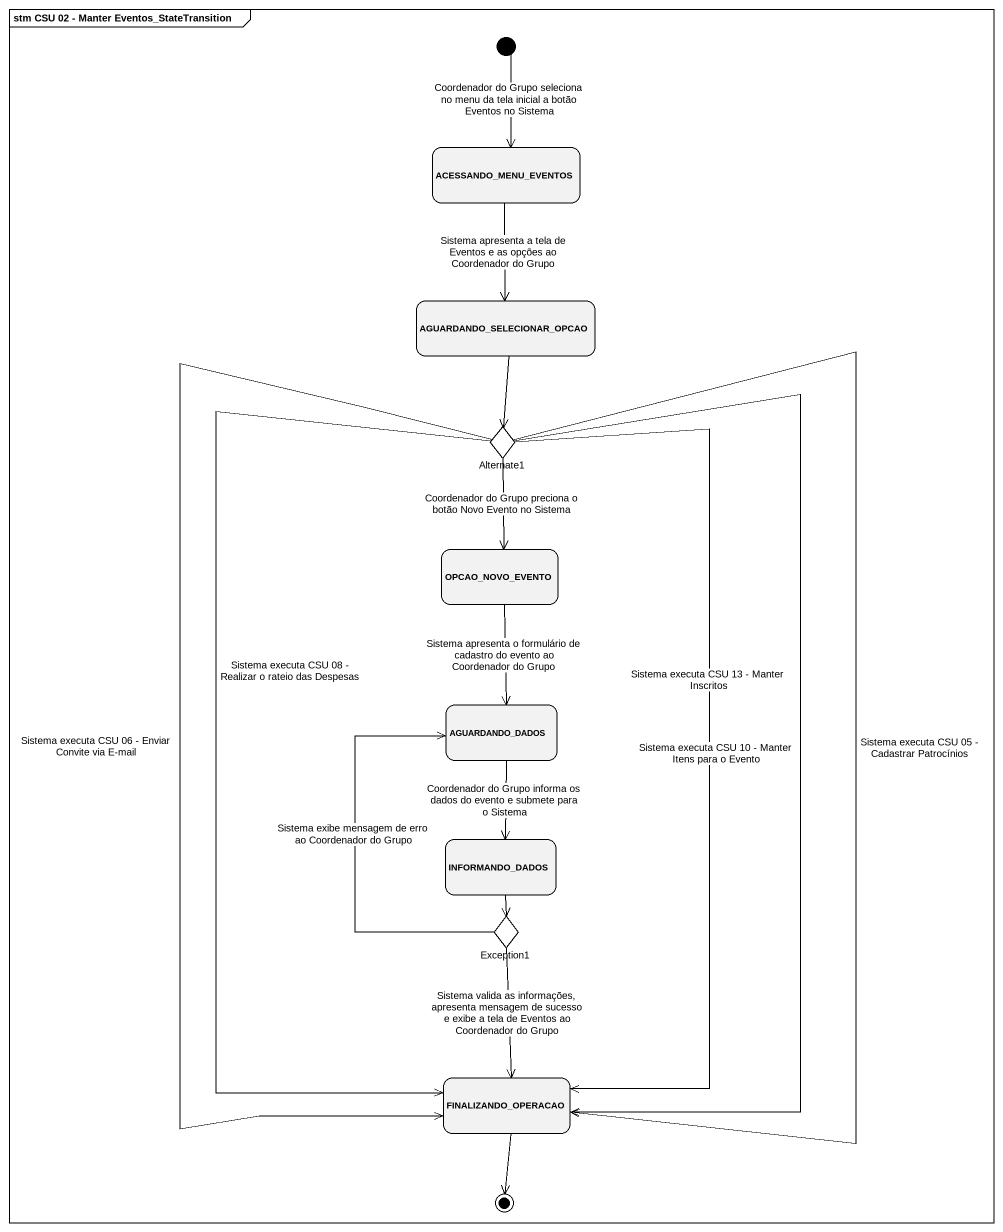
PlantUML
@startuml
mainframe stm CSU 02 - Manter Eventos_StateTransition
hide empty description
state ACESSANDO_MENU_EVENTOS
state AGUARDANDO_SELECIONAR_OPCAO
state Alternate1 <<choice>>
state OPCAO_NOVO_EVENTO
state AGUARDANDO_DADOS
state INFORMANDO_DADOS
state Exception1 <<choice>>
state FINALIZANDO_OPERACAO
[*] --> ACESSANDO_MENU_EVENTOS : Coordenador do Grupo seleciona no menu da tela inicial a botão Eventos no Sistema
ACESSANDO_MENU_EVENTOS --> AGUARDANDO_SELECIONAR_OPCAO : Sistema apresenta a tela de Eventos e as opções ao Coordenador do Grupo
AGUARDANDO_SELECIONAR_OPCAO --> Alternate1
Alternate1 --> OPCAO_NOVO_EVENTO : Coordenador do Grupo preciona o botão Novo Evento no Sistema
Alternate1 --> FINALIZANDO_OPERACAO : Sistema executa CSU 06 - Enviar Convite via E-mail
Alternate1 --> FINALIZANDO_OPERACAO : Sistema executa CSU 05 - Cadastrar Patrocínios
Alternate1 --> FINALIZANDO_OPERACAO : Sistema executa CSU 08 - Realizar o rateio das Despesas
Alternate1 --> FINALIZANDO_OPERACAO : Sistema executa CSU 10 - Manter Itens para o Evento
Alternate1 --> FINALIZANDO_OPERACAO : Sistema executa CSU 13 - Manter Inscritos
OPCAO_NOVO_EVENTO --> AGUARDANDO_DADOS : Sistema apresenta o formulário de cadastro do evento ao Coordenador do Grupo
AGUARDANDO_DADOS --> INFORMANDO_DADOS : Coordenador do Grupo informa os dados do evento e submete para o Sistema
INFORMANDO_DADOS --> Exception1
Exception1 -up-> AGUARDANDO_DADOS : Sistema exibe mensagem de erro ao Coordenador do Grupo
Exception1 --> FINALIZANDO_OPERACAO : Sistema valida as informações, apresenta mensagem de sucesso e exibe a tela de Eventos ao Coordenador do Grupo
FINALIZANDO_OPERACAO --> [*]
@enduml
